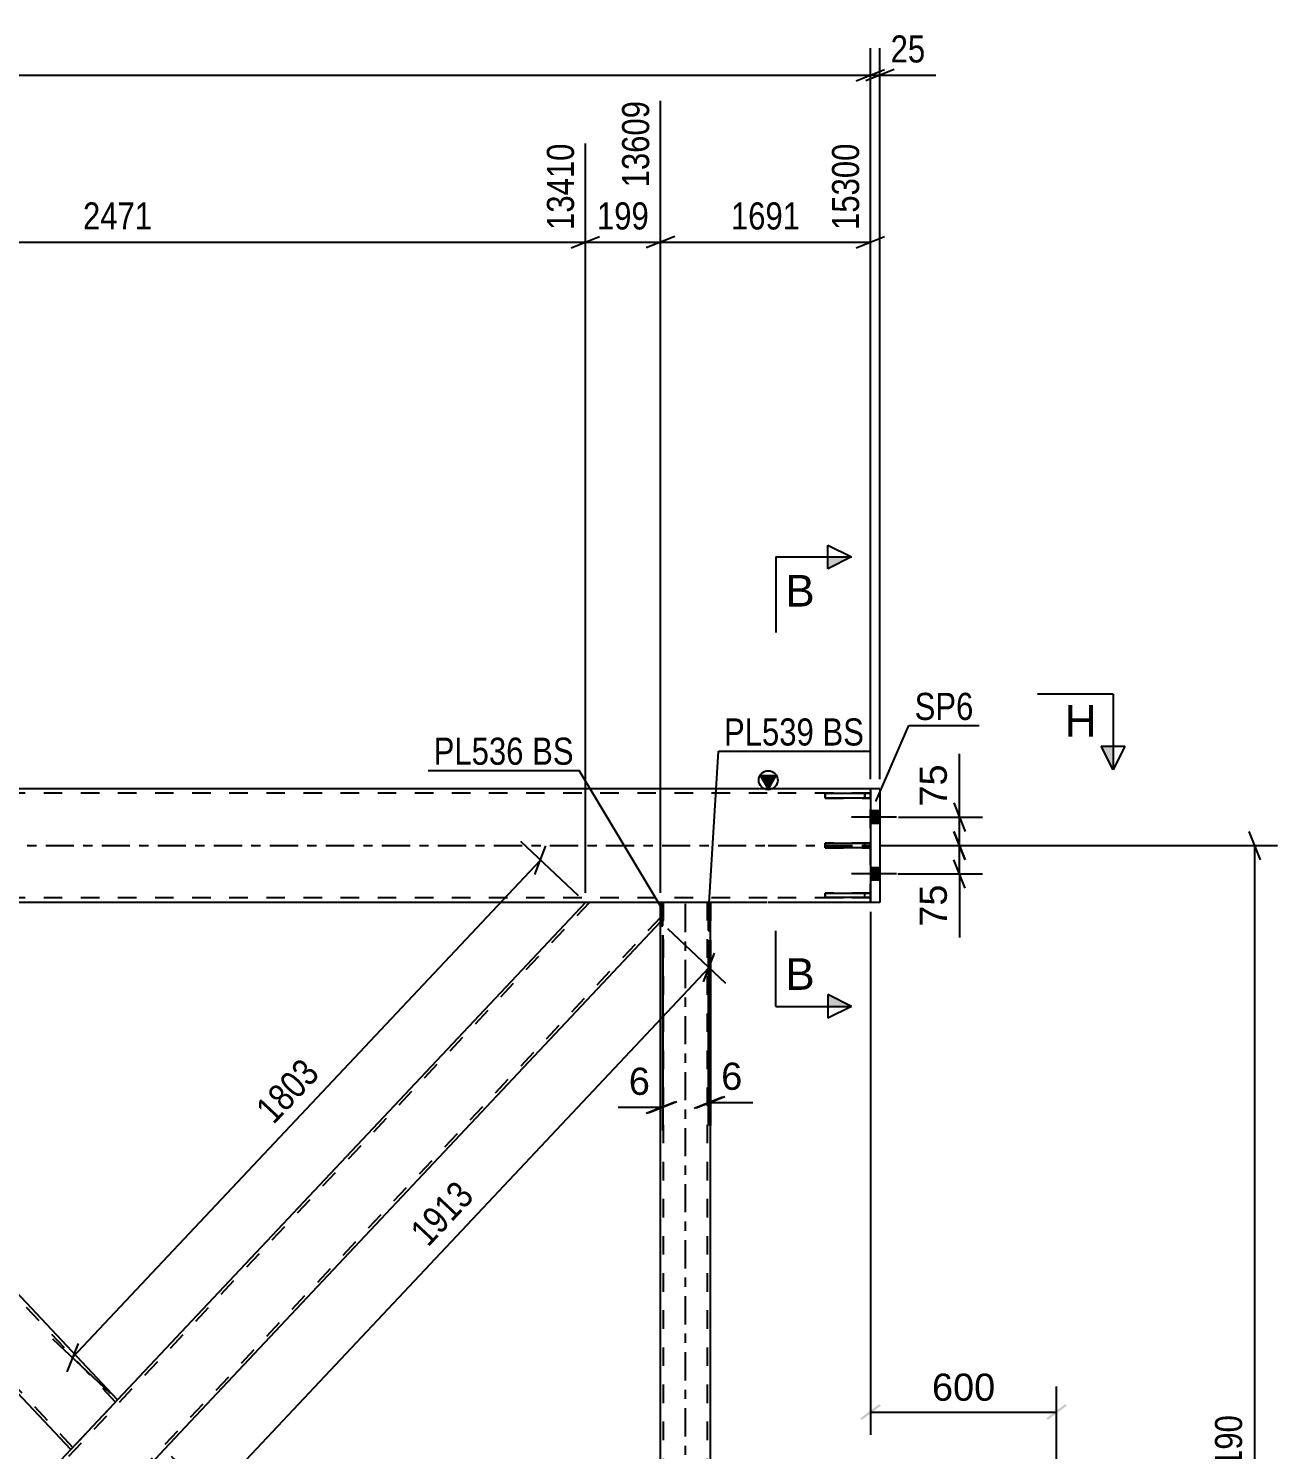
# Model space of a CAD drawing. Header units: millimetres. Extents: x -147 to 1042, y -583 to 258.
# Drawn here: x 470 to 601.9, y -63.8 to 86.3 of the extents above; entities that cross this region are included whole.
import ezdxf

# ---------------------------------------------------------------- set-up
doc = ezdxf.new("R2010")
doc.units = ezdxf.units.MM
doc.linetypes.add('DXK_LINE_DOT2', pattern=[3.9198, 1.9599, -1.9599])
doc.linetypes.add('DXK_LINE_DOT3', pattern=[5.9187, 2.979, -0.9799, 0.9799, -0.9799])
doc.styles.add('Arial', font='arial.ttf', dxfattribs={"height": 0.2})
doc.styles.add('Arial Narrow', font='ARIALN.TTF', dxfattribs={"height": 0.2})

# ---------------------------------------------------------------- blocks, each defined once
blk = doc.blocks.new('Part-335478933-4283 - 4163')
at = {"color": 2, "linetype": 'Continuous'}
for p, q in [((429.96, -6), (422.04, -6)), ((479.4, -58.55), (429.99, -6)), ((474.46, -63.8), (422.04, -8.06)), ((479.4, -58.55), (478.96, -59.01)), ((478.96, -59.01), (474.46, -63.8))]:
    blk.add_line(p, q, dxfattribs=at)
at = {"color": 7, "linetype": 'DXK_LINE_DOT2'}
for p, q in [((422.04, -8.06), (422.04, -6)), ((479.18, -58.78), (429.55, -6)), ((429.99, -6), (429.96, -6)), ((429.99, -6), (429.96, -6)), ((474.68, -63.57), (422.04, -7.59)), ((479.37, -58.58), (478.96, -59.01)), ((474.68, -63.57), (474.7, -63.55))]:
    blk.add_line(p, q, dxfattribs=at)
blk = doc.blocks.new('Part-335478933-4383 - 4163')
at = {"color": 2, "linetype": 'Continuous'}
for p, q in [((559.94, 6), (558.94, 6)), ((558.94, 6), (558.94, -6)), ((559.94, 6), (559.94, -6)), ((559.94, -6), (558.94, -6))]:
    blk.add_line(p, q, dxfattribs=at)
blk = doc.blocks.new('Part-335478933-4298 - 4163')
at = {"color": 7, "linetype": 'DXK_LINE_DOT2'}
for p, q in [((529.26, -6), (422.05, -120)), ((528.82, -6), (528.84, -6)), ((528.84, -6), (528.82, -6)), ((536.76, -8.06), (536.76, -6)), ((536.76, -7.59), (429.55, -121.6)), ((479.4, -58.55), (474.46, -63.8)), ((484.34, -63.8), (479.4, -69.05)), ((422.05, -121.6), (422.05, -119.53)), ((425.91, -121.6), (422.05, -121.6)), ((429.99, -121.6), (429.96, -121.6)), ((429.99, -121.6), (429.96, -121.6))]:
    blk.add_line(p, q, dxfattribs=at)
at = {"color": 2, "linetype": 'Continuous'}
for p, q in [((528.82, -6), (479.4, -58.55)), ((536.76, -6), (528.84, -6)), ((536.76, -8.06), (484.34, -63.8)), ((474.46, -63.8), (422.05, -119.53)), ((479.4, -69.05), (429.99, -121.6)), ((429.11, -121.6), (425.91, -121.6)), ((429.96, -121.6), (429.11, -121.6))]:
    blk.add_line(p, q, dxfattribs=at)
blk = doc.blocks.new('Part-335478933-4313 - 4163')
at = {"color": 7, "linetype": 'DXK_LINE_DOT2'}
for p, q in [((542.04, -6), (536.76, -6)), ((536.76, -8.46), (536.76, -6)), ((537.08, -121.6), (537.08, -6)), ((541.72, -121.6), (541.72, -6)), ((542.04, -8.98), (542.04, -6)), ((536.76, -121.6), (536.76, -119.14)), ((542.04, -121.6), (542.04, -118.62)), ((542.04, -121.6), (536.76, -121.6))]:
    blk.add_line(p, q, dxfattribs=at)
at = {"color": 7, "linetype": 'DXK_LINE_DOT3'}
blk.add_line((539.4, -121.6), (539.4, -6), dxfattribs=at)
at = {"color": 2, "linetype": 'Continuous'}
for p, q in [((536.76, -119.14), (536.76, -8.46)), ((542.04, -118.62), (542.04, -8.98))]:
    blk.add_line(p, q, dxfattribs=at)
blk = doc.blocks.new('Part-335478933-4432 - 4163')
at = {"color": 2, "linetype": 'Continuous'}
for p, q in [((554.14, 0.24), (558.94, 0.24)), ((554.14, -0.24), (554.14, 0.24)), ((558.94, 0.24), (558.94, -0.24)), ((558.94, -0.24), (554.14, -0.24))]:
    blk.add_line(p, q, dxfattribs=at)
at = {"color": 7, "linetype": 'DXK_LINE_DOT2'}
blk.add_line((558.34, -0.24), (558.34, 0.24), dxfattribs=at)
blk = doc.blocks.new('Part-335478933-4435 - 4163')
at = {"color": 2, "linetype": 'Continuous'}
for p, q in [((558.94, 5.5), (554.14, 5.5)), ((554.14, 5.02), (554.14, 5.5)), ((558.94, 5.02), (554.14, 5.02)), ((558.94, 5.5), (558.94, 5.02))]:
    blk.add_line(p, q, dxfattribs=at)
at = {"color": 7, "linetype": 'DXK_LINE_DOT2'}
blk.add_line((558.34, 5.02), (558.34, 5.5), dxfattribs=at)
blk = doc.blocks.new('Part-335478933-4438 - 4163')
at = {"color": 2, "linetype": 'Continuous'}
for p, q in [((554.14, -5.02), (558.94, -5.02)), ((554.14, -5.5), (554.14, -5.02)), ((558.94, -5.5), (554.14, -5.5)), ((558.94, -5.02), (558.94, -5.5))]:
    blk.add_line(p, q, dxfattribs=at)
at = {"color": 7, "linetype": 'DXK_LINE_DOT2'}
blk.add_line((558.34, -5.5), (558.34, -5.02), dxfattribs=at)
blk = doc.blocks.new('Part-335478933-4441 - 4163')
at = {"color": 7, "linetype": 'DXK_LINE_DOT2'}
for p, q in [((558.94, 0.24), (554.14, 0.24)), ((554.14, 0.24), (554.14, -0.24)), ((558.34, -0.24), (558.34, 0.24)), ((558.94, -0.24), (558.94, 0.24)), ((554.14, -0.24), (558.94, -0.24))]:
    blk.add_line(p, q, dxfattribs=at)
blk = doc.blocks.new('Part-335478933-4444 - 4163')
at = {"color": 7, "linetype": 'DXK_LINE_DOT2'}
for p, q in [((558.94, 5.5), (554.14, 5.5)), ((554.14, 5.5), (554.14, 5.02)), ((554.14, 5.02), (558.94, 5.02)), ((558.34, 5.5), (558.34, 5.02)), ((558.94, 5.02), (558.94, 5.5))]:
    blk.add_line(p, q, dxfattribs=at)
blk = doc.blocks.new('Part-335478933-4447 - 4163')
at = {"color": 7, "linetype": 'DXK_LINE_DOT2'}
for p, q in [((558.94, -5.02), (554.14, -5.02)), ((554.14, -5.02), (554.14, -5.5)), ((554.14, -5.5), (558.94, -5.5)), ((558.34, -5.5), (558.34, -5.02)), ((558.94, -5.5), (558.94, -5.02))]:
    blk.add_line(p, q, dxfattribs=at)
blk = doc.blocks.new('Part-335478933-4478 - 4163')
at = {"linetype": 'Continuous'}
blk.add_hatch(color=2, dxfattribs=at).paths.add_polyline_path([(548.14, 6), (547.34, 7.4), (548.94, 7.4)])
at = {"color": 2, "linetype": 'Continuous'}
for p, q in [((548.14, 6), (547.34, 7.4)), ((547.34, 7.4), (548.94, 7.4)), ((548.94, 7.4), (548.14, 6)), ((548.04, 6), (455.94, 6)), ((558.94, 6), (548.14, 6)), ((528.84, -6), (429.96, -6)), ((541.8, -6), (537, -6)), ((548.04, -6), (542.04, -6)), ((558.94, -6), (548.14, -6))]:
    blk.add_line(p, q, dxfattribs=at)
at = {"color": 7, "linetype": 'DXK_LINE_DOT2'}
for p, q in [((548.04, 5.52), (-7.6, 5.52)), ((558.94, 5.52), (548.14, 5.52)), ((558.94, -6), (558.94, 6)), ((548.04, -5.52), (-7.6, -5.52)), ((537, -6), (528.84, -6)), ((542.04, -6), (541.8, -6)), ((558.94, -5.52), (548.14, -5.52))]:
    blk.add_line(p, q, dxfattribs=at)
at = {"color": 7, "linetype": 'DXK_LINE_DOT3'}
for p, q in [((-7.6, 0), (548.04, 0)), ((548.14, 0), (558.94, 0))]:
    blk.add_line(p, q, dxfattribs=at)
at = {"color": 2, "linetype": 'Continuous'}
blk.add_circle((548.14, 6.9), 1, dxfattribs=at)
blk = doc.blocks.new('Bolt-335478933-4506 - 4163')
at = {"linetype": 'Continuous'}
for points in [[(558.94, 3.66), (558.94, 2.34), (559.94, 2.34), (559.94, 3.66)], [(558.94, 3.66), (558.94, 2.34), (559.94, 2.34), (559.94, 3.66)], [(558.94, -2.34), (558.94, -3.66), (559.94, -3.66), (559.94, -2.34)], [(558.94, -2.34), (558.94, -3.66), (559.94, -3.66), (559.94, -2.34)]]:
    blk.add_hatch(color=1, dxfattribs=at).paths.add_polyline_path(points)
at = {"color": 1, "linetype": 'Continuous'}
for p, q in [((559.94, 3.66), (558.94, 3.66)), ((559.94, 3.66), (558.94, 3.66)), ((561.7, 3), (556.94, 3)), ((561.7, 3), (556.94, 3)), ((559.94, 2.34), (558.94, 2.34)), ((559.94, 2.34), (558.94, 2.34)), ((561.7, -3), (556.94, -3)), ((561.7, -3), (556.94, -3)), ((559.94, -2.34), (558.94, -2.34)), ((559.94, -2.34), (558.94, -2.34)), ((559.94, -3.66), (558.94, -3.66)), ((559.94, -3.66), (558.94, -3.66))]:
    blk.add_line(p, q, dxfattribs=at)
blk = doc.blocks.new('Part-335478933-4642 - 4163')
at = {"color": 2, "linetype": 'Continuous'}
for p, q in [((542.04, -6), (541.8, -6)), ((541.8, -6), (541.8, -8.98)), ((542.04, -8.98), (542.04, -6)), ((541.8, -8.98), (542.04, -8.98))]:
    blk.add_line(p, q, dxfattribs=at)
blk = doc.blocks.new('Part-335478933-4645 - 4163')
at = {"color": 2, "linetype": 'Continuous'}
for p, q in [((537, -6), (536.76, -6)), ((536.76, -6), (536.76, -8.46)), ((537, -8.46), (537, -6)), ((536.76, -8.46), (537, -8.46))]:
    blk.add_line(p, q, dxfattribs=at)
blk = doc.blocks.new('Part-335478933-4648 - 4163')
at = {"color": 7, "linetype": 'DXK_LINE_DOT2'}
for p, q in [((541.8, -6), (542.04, -6)), ((541.8, -6), (541.8, -8.98)), ((542.04, -6), (542.04, -8.98)), ((541.8, -8.98), (542.04, -8.98))]:
    blk.add_line(p, q, dxfattribs=at)
blk = doc.blocks.new('Part-335478933-4651 - 4163')
at = {"color": 7, "linetype": 'DXK_LINE_DOT2'}
for p, q in [((536.76, -6), (537, -6)), ((536.76, -6), (536.76, -8.46)), ((537, -6), (537, -8.46)), ((536.76, -8.46), (537, -8.46))]:
    blk.add_line(p, q, dxfattribs=at)
blk = doc.blocks.new('StraightDimension-335478933-11422 - 4163')
at = {"color": 7, "linetype": 'Continuous'}
for p, q in [((567.76, 4.5), (568.96, 1.5)), ((561.9, 3), (570.76, 3)), ((568.36, 0), (568.36, 3)), ((568.96, -1.5), (567.76, 1.5)), ((559.94, 0), (570.76, 0))]:
    blk.add_line(p, q, dxfattribs=at)
at = {"color": 0}
blk.add_wipeout([(567.61, 9.17), (563.41, 9.17), (563.41, 3.52), (567.61, 3.52)], dxfattribs=at)
at = {"color": 7, "linetype": 'Continuous'}
blk.add_line((568.36, 3), (568.36, 9.7), dxfattribs=at)
blk.add_line((568.36, 3), (568.36, 9.7), dxfattribs=at)
at = {"color": 3, "style": 'Arial'}
blk.add_text('75', height=2.865, rotation=90.0002, dxfattribs=at).set_placement((567.01, 4.12))
blk = doc.blocks.new('StraightDimension-335478933-5385 - 4163')
at = {"color": 7, "linetype": 'Continuous'}
for p, q in [((560.94, 0), (601.95, 0)), ((600.15, -1.5), (598.95, 1.5)), ((599.55, -127.6), (599.55, 0)), ((598.95, -126.1), (600.15, -129.1)), ((580.6, -127.6), (601.95, -127.6))]:
    blk.add_line(p, q, dxfattribs=at)
at = {"color": 0}
blk.add_wipeout([(598.8, -59.54), (594.6, -59.54), (594.6, -68.06), (598.8, -68.06)], dxfattribs=at)
at = {"color": 3, "style": 'Arial Narrow'}
blk.add_text('3190', height=2.863, rotation=90.0002, dxfattribs=at).set_placement((598.2, -67.46))
blk = doc.blocks.new('StraightDimension-335478933-12895 - 4163')
at = {"color": 7, "linetype": 'Continuous'}
for p, q in [((536.76, -9.46), (536.76, -30.08)), ((537, -9.46), (537, -30.08)), ((535.26, -28.28), (538.26, -27.08)), ((538.5, -27.08), (535.5, -28.28)), ((536.76, -27.68), (537, -27.68))]:
    blk.add_line(p, q, dxfattribs=at)
at = {"color": 0}
blk.add_wipeout([(536.24, -26.93), (536.24, -22.73), (532.81, -22.73), (532.81, -26.93)], dxfattribs=at)
at = {"color": 7, "linetype": 'Continuous'}
blk.add_line((536.76, -27.68), (532.29, -27.68), dxfattribs=at)
blk.add_line((536.76, -27.68), (532.29, -27.68), dxfattribs=at)
at = {"color": 3, "style": 'Arial'}
blk.add_text('6', height=2.87, dxfattribs=at).set_placement((533.41, -26.33))
blk = doc.blocks.new('StraightDimension-335478933-5621 - 4163')
at = {"color": 7, "linetype": 'Continuous'}
for p, q in [((536.76, -5), (536.76, 78.67)), ((558.94, 7), (558.94, 74.17)), ((538.26, 64.33), (535.26, 63.13)), ((536.76, 63.73), (558.94, 63.73)), ((557.44, 63.13), (560.44, 64.33))]:
    blk.add_line(p, q, dxfattribs=at)
at = {"color": 0, "linetype": 'Continuous'}
blk.add_wipeout([(558.34, 74.77), (554.14, 74.77), (554.14, 64.43), (558.34, 64.43)], dxfattribs=at)
at = {"color": 0}
blk.add_wipeout([(552.11, 64.48), (552.11, 68.68), (543.6, 68.68), (543.6, 64.48)], dxfattribs=at)
at = {"color": 3, "linetype": 'Continuous', "style": 'Arial Narrow'}
blk.add_text('15300', height=2.863, rotation=90.0002, dxfattribs=at).set_placement((557.74, 65.03))
at = {"color": 3, "style": 'Arial Narrow'}
blk.add_text('1691', height=2.863, dxfattribs=at).set_placement((544.2, 65.08))
blk = doc.blocks.new('StraightDimension-335478933-11225 - 4163')
at = {"color": 7, "linetype": 'Continuous'}
for p, q in [((558.94, 7), (558.94, 84.22)), ((559.94, 7), (559.94, 84.22)), ((557.44, 80.77), (560.44, 81.97)), ((561.44, 81.97), (558.44, 80.77)), ((558.94, 81.37), (559.94, 81.37))]:
    blk.add_line(p, q, dxfattribs=at)
at = {"color": 0}
blk.add_wipeout([(565.32, 82.12), (565.32, 86.32), (560.47, 86.32), (560.47, 82.12)], dxfattribs=at)
at = {"color": 7, "linetype": 'Continuous'}
blk.add_line((559.94, 81.37), (565.85, 81.37), dxfattribs=at)
blk.add_line((559.94, 81.37), (565.85, 81.37), dxfattribs=at)
at = {"color": 3, "style": 'Arial Narrow'}
blk.add_text('25', height=2.863, dxfattribs=at).set_placement((561.07, 82.72))
blk = doc.blocks.new('StraightDimension-335478933-5611 - 4163')
at = {"color": 7, "linetype": 'Continuous'}
for p, q in [((536.76, -5), (536.76, 78.67)), ((528.82, -5), (528.82, 74.17)), ((527.32, 63.13), (530.32, 64.33)), ((528.82, 63.73), (536.76, 63.73)), ((538.26, 64.33), (535.26, 63.13))]:
    blk.add_line(p, q, dxfattribs=at)
at = {"color": 0}
blk.add_wipeout([(536.13, 64.48), (536.13, 68.68), (529.45, 68.68), (529.45, 64.48)], dxfattribs=at)
at = {"color": 3, "style": 'Arial Narrow'}
blk.add_text('199', height=2.863, dxfattribs=at).set_placement((530.05, 65.08))
at = {"color": 0, "linetype": 'Continuous'}
blk.add_wipeout([(536.16, 79.27), (531.96, 79.27), (531.96, 68.93), (536.16, 68.93)], dxfattribs=at)
at = {"color": 3, "linetype": 'Continuous', "style": 'Arial Narrow'}
blk.add_text('13609', height=2.863, rotation=90.0002, dxfattribs=at).set_placement((535.56, 69.53))
blk = doc.blocks.new('StraightDimension-335478933-5212 - 4163')
at = {"color": 7, "linetype": 'Continuous'}
for p, q in [((528.09, -5.31), (521.99, 0.42)), ((523.48, -3.04), (524.66, -0.03)), ((474.65, -54.08), (524.07, -1.53)), ((478.67, -57.86), (472.58, -52.13)), ((475.24, -52.58), (474.06, -55.58))]:
    blk.add_line(p, q, dxfattribs=at)
at = {"color": 0}
blk.add_wipeout([(501.73, -24.19), (498.67, -21.32), (492.84, -27.52), (495.9, -30.39)], dxfattribs=at)
at = {"color": 3, "style": 'Arial Narrow'}
blk.add_text('1803', height=2.863, rotation=46.7591, dxfattribs=at).set_placement((495.87, -29.55))
blk = doc.blocks.new('StraightDimension-335478933-11226 - 4163')
at = {"color": 7, "linetype": 'Continuous'}
for p, q in [((558.94, 7), (558.94, 84.22)), ((-7.6, 81.37), (558.94, 81.37)), ((557.44, 80.77), (560.44, 81.97))]:
    blk.add_line(p, q, dxfattribs=at)
blk = doc.blocks.new('StraightDimension-335478933-5156 - 4163')
at = {"linetype": 'Continuous'}
for points in [[(558.04, -60.66), (557.84, -60.51), (559.84, -59.01), (560.04, -59.16)], [(579.5, -59.01), (579.7, -59.16), (577.7, -60.66), (577.5, -60.51)]]:
    blk.add_hatch(color=7, dxfattribs=at).paths.add_polyline_path(points)
at = {"color": 7, "linetype": 'Continuous'}
for p, q in [((558.94, -7), (558.94, -62.24)), ((578.6, -120.6), (578.6, -57.14)), ((558.94, -59.84), (578.6, -59.84))]:
    blk.add_line(p, q, dxfattribs=at)
at = {"color": 0}
blk.add_wipeout([(572.71, -59.24), (572.71, -55.04), (564.84, -55.04), (564.84, -59.24)], dxfattribs=at)
at = {"color": 3, "style": 'Arial'}
blk.add_text('600', height=2.865, dxfattribs=at).set_placement((565.44, -58.64))
blk = doc.blocks.new('StraightDimension-335478933-5233 - 4163')
at = {"color": 7, "linetype": 'Continuous'}
for p, q in [((537.49, -8.75), (543.64, -14.53)), ((541.3, -14.39), (542.48, -11.38)), ((489.47, -68.62), (541.89, -12.89)), ((485.07, -64.49), (491.22, -70.27)), ((490.06, -67.12), (488.88, -70.13))]:
    blk.add_line(p, q, dxfattribs=at)
at = {"color": 0}
blk.add_wipeout([(518.05, -37.14), (514.99, -34.26), (509.16, -40.46), (512.22, -43.34)], dxfattribs=at)
at = {"color": 3, "style": 'Arial Narrow'}
blk.add_text('1913', height=2.863, rotation=46.7591, dxfattribs=at).set_placement((512.19, -42.49))
blk = doc.blocks.new('StraightDimension-335478933-5598 - 4163')
at = {"color": 7, "linetype": 'Continuous'}
for p, q in [((429.99, -5), (429.99, 78.67)), ((528.82, -5), (528.82, 74.17)), ((431.49, 64.33), (428.49, 63.13)), ((429.99, 63.73), (528.82, 63.73)), ((527.32, 63.13), (530.32, 64.33))]:
    blk.add_line(p, q, dxfattribs=at)
at = {"color": 0, "linetype": 'Continuous'}
blk.add_wipeout([(528.22, 74.77), (524.02, 74.77), (524.02, 64.43), (528.22, 64.43)], dxfattribs=at)
at = {"color": 0}
blk.add_wipeout([(483.66, 64.48), (483.66, 68.68), (475.15, 68.68), (475.15, 64.48)], dxfattribs=at)
at = {"color": 3, "linetype": 'Continuous', "style": 'Arial Narrow'}
blk.add_text('13410', height=2.863, rotation=90.0002, dxfattribs=at).set_placement((527.62, 65.03))
at = {"color": 3, "style": 'Arial Narrow'}
blk.add_text('2471', height=2.863, dxfattribs=at).set_placement((475.75, 65.08))
blk = doc.blocks.new('StraightDimension-335478933-11423 - 4163')
at = {"color": 7, "linetype": 'Continuous'}
for p, q in [((567.76, 1.5), (568.96, -1.5)), ((559.94, 0), (570.76, 0)), ((568.96, -4.5), (567.76, -1.5)), ((568.36, -3), (568.36, 0)), ((561.82, -3), (570.76, -3))]:
    blk.add_line(p, q, dxfattribs=at)
at = {"color": 0}
blk.add_wipeout([(567.61, -3.53), (563.41, -3.53), (563.41, -9.17), (567.61, -9.17)], dxfattribs=at)
at = {"color": 7, "linetype": 'Continuous'}
blk.add_line((568.36, -3), (568.36, -9.7), dxfattribs=at)
blk.add_line((568.36, -3), (568.36, -9.7), dxfattribs=at)
at = {"color": 3, "style": 'Arial'}
blk.add_text('75', height=2.865, rotation=90.0002, dxfattribs=at).set_placement((567.01, -8.57))
blk = doc.blocks.new('StraightDimension-335478933-12911 - 4163')
at = {"color": 7, "linetype": 'Continuous'}
for p, q in [((541.8, -9.98), (541.8, -29.55)), ((542.04, -9.98), (542.04, -29.55)), ((540.3, -27.75), (543.3, -26.55)), ((543.54, -26.55), (540.54, -27.75)), ((541.8, -27.15), (542.04, -27.15))]:
    blk.add_line(p, q, dxfattribs=at)
at = {"color": 0}
blk.add_wipeout([(545.99, -26.4), (545.99, -22.2), (542.57, -22.2), (542.57, -26.4)], dxfattribs=at)
at = {"color": 7, "linetype": 'Continuous'}
blk.add_line((542.04, -27.15), (546.52, -27.15), dxfattribs=at)
blk.add_line((542.04, -27.15), (546.52, -27.15), dxfattribs=at)
at = {"color": 3, "style": 'Arial'}
blk.add_text('6', height=2.87, dxfattribs=at).set_placement((543.17, -25.8))
blk = doc.blocks.new('SectionMark-335478933-5677 - 4163')
at = {"linetype": 'Continuous'}
blk.add_hatch(color=6, dxfattribs=at).paths.add_polyline_path([(583.33, 10.5), (584.58, 10.5), (584.58, 8)])
at = {"color": 6, "linetype": 'Continuous'}
for p, q in [((584.58, 16), (576.58, 16)), ((584.58, 16), (584.58, 8)), ((583.33, 10.5), (585.83, 10.5)), ((584.58, 8), (583.33, 10.5)), ((585.83, 10.5), (584.58, 8))]:
    blk.add_line(p, q, dxfattribs=at)
at = {"color": 0, "linetype": 'Continuous'}
blk.add_wipeout([(582.83, 11.5), (582.83, 15), (579.46, 15), (579.46, 11.5)], dxfattribs=at)
at = {"color": 3, "linetype": 'Continuous', "style": 'Arial'}
blk.add_text('H', height=3.34, dxfattribs=at).set_placement((579.46, 11.5))
blk = doc.blocks.new('Mark-335478933-4379 - 4163')
at = {"color": 0}
blk.add_wipeout([(569.82, 13.27), (569.82, 16.27), (563.61, 16.27), (563.61, 13.27)], dxfattribs=at)
blk.add_wipeout([(569.82, 13.27), (569.82, 16.27), (563.61, 16.27), (563.61, 13.27)], dxfattribs=at)
at = {"color": 30, "linetype": 'Continuous'}
for p, q in [((559.52, 4.67), (563.01, 12.67)), ((563.01, 12.67), (570.42, 12.67))]:
    blk.add_line(p, q, dxfattribs=at)
at = {"color": 3, "style": 'Arial Narrow'}
blk.add_text('SP6', height=2.863, dxfattribs=at).set_placement((563.61, 13.27))
blk = doc.blocks.new('SectionMark-335478933-5689 - 4163')
at = {"linetype": 'Continuous'}
for points in [[(554.44, 29.25), (554.44, 30.5), (556.94, 30.5)], [(554.44, -16.99), (554.44, -15.74), (556.94, -16.99)]]:
    blk.add_hatch(color=6, dxfattribs=at).paths.add_polyline_path(points)
at = {"color": 6, "linetype": 'Continuous'}
for p, q in [((554.44, 29.25), (554.44, 31.75)), ((554.44, 31.75), (556.94, 30.5)), ((548.94, 30.5), (548.94, 22.5)), ((548.94, 30.5), (556.94, 30.5)), ((556.94, 30.5), (554.44, 29.25)), ((548.94, -16.99), (548.94, -8.99)), ((556.94, -16.99), (554.44, -15.74)), ((554.44, -15.74), (554.44, -18.24)), ((548.94, -16.99), (556.94, -16.99)), ((556.94, -16.99), (554.44, -18.24))]:
    blk.add_line(p, q, dxfattribs=at)
at = {"color": 0, "linetype": 'Continuous'}
for points in [[(553.05, 25.25), (553.05, 28.75), (549.94, 28.75), (549.94, 25.25)], [(553.05, -15.24), (553.05, -11.74), (549.94, -11.74), (549.94, -15.24)]]:
    blk.add_wipeout(points, dxfattribs=at)
at = {"color": 3, "linetype": 'Continuous', "style": 'Arial'}
for p in [(549.94, 25.25), (549.94, -15.24)]:
    blk.add_text('B', height=3.34, dxfattribs=at).set_placement(p)
blk = doc.blocks.new('MarkSet-335478933-12932 - 4163')
at = {"color": 0}
for points in [[(522.3, 8.54), (522.3, 11.54), (512.8, 11.54), (512.8, 8.54)], [(527.58, 8.54), (527.58, 11.54), (523.2, 11.54), (523.2, 8.54)]]:
    blk.add_wipeout(points, dxfattribs=at)
for points in [[(522.3, 8.54), (522.3, 11.54), (512.8, 11.54), (512.8, 8.54)], [(527.58, 8.54), (527.58, 11.54), (523.2, 11.54), (523.2, 8.54)]]:
    blk.add_wipeout(points, dxfattribs=at)
at = {"color": 30, "linetype": 'Continuous'}
for p in [(512.2, 7.94), (536.82, -6.5)]:
    blk.add_line(p, (528.18, 7.94), dxfattribs=at)
at = {"color": 3, "style": 'Arial Narrow'}
for s, p in [('PL536', (512.8, 8.54)), ('BS', (523.2, 8.54))]:
    blk.add_text(s, height=2.863, dxfattribs=at).set_placement(p)
blk = doc.blocks.new('MarkSet-335478933-12946 - 4163')
at = {"color": 0}
for points in [[(552.97, 10.57), (552.97, 13.57), (543.47, 13.57), (543.47, 10.57)], [(558.26, 10.57), (558.26, 13.57), (553.87, 13.57), (553.87, 10.57)]]:
    blk.add_wipeout(points, dxfattribs=at)
for points in [[(552.97, 10.57), (552.97, 13.57), (543.47, 13.57), (543.47, 10.57)], [(558.26, 10.57), (558.26, 13.57), (553.87, 13.57), (553.87, 10.57)]]:
    blk.add_wipeout(points, dxfattribs=at)
at = {"color": 30, "linetype": 'Continuous'}
for p, q in [((541.86, -6.61), (542.87, 9.97)), ((542.87, 9.97), (558.86, 9.97))]:
    blk.add_line(p, q, dxfattribs=at)
at = {"color": 3, "style": 'Arial Narrow'}
for s, p in [('PL539', (543.47, 10.57)), ('BS', (553.87, 10.57))]:
    blk.add_text(s, height=2.863, dxfattribs=at).set_placement(p)

msp = doc.modelspace()

# ---------------------------------------------------------------- block references
for name in ['Part-335478933-4478 - 4163', 'Part-335478933-4435 - 4163', 'Part-335478933-4444 - 4163', 'Part-335478933-4383 - 4163', 'Bolt-335478933-4506 - 4163', 'Part-335478933-4432 - 4163', 'Part-335478933-4441 - 4163', 'Part-335478933-4283 - 4163', 'Part-335478933-4298 - 4163', 'Part-335478933-4313 - 4163', 'Part-335478933-4645 - 4163', 'Part-335478933-4651 - 4163', 'Part-335478933-4642 - 4163', 'Part-335478933-4648 - 4163', 'Part-335478933-4438 - 4163', 'Part-335478933-4447 - 4163']:
    msp.add_blockref(name, (0, 0))

# ---------------------------------------------------------------- next in the draw order: block references
for name in ['StraightDimension-335478933-11422 - 4163', 'StraightDimension-335478933-12895 - 4163']:
    msp.add_blockref(name, (0, 0))

# ---------------------------------------------------------------- next in the draw order: block references
msp.add_blockref('StraightDimension-335478933-5385 - 4163', (0, 0))

# ---------------------------------------------------------------- next in the draw order: block references
for name in ['StraightDimension-335478933-5621 - 4163', 'StraightDimension-335478933-5156 - 4163']:
    msp.add_blockref(name, (0, 0))

# ---------------------------------------------------------------- next in the draw order: block references
for name in ['StraightDimension-335478933-11225 - 4163', 'StraightDimension-335478933-5611 - 4163', 'StraightDimension-335478933-11423 - 4163']:
    msp.add_blockref(name, (0, 0))

# ---------------------------------------------------------------- next in the draw order: block references
for name in ['StraightDimension-335478933-11226 - 4163', 'StraightDimension-335478933-5212 - 4163']:
    msp.add_blockref(name, (0, 0))

# ---------------------------------------------------------------- next in the draw order: block references
for name in ['StraightDimension-335478933-5598 - 4163', 'StraightDimension-335478933-5233 - 4163']:
    msp.add_blockref(name, (0, 0))

# ---------------------------------------------------------------- next in the draw order: block references
for name in ['SectionMark-335478933-5677 - 4163', 'StraightDimension-335478933-12911 - 4163']:
    msp.add_blockref(name, (0, 0))

# ---------------------------------------------------------------- next in the draw order: block references
for name in ['SectionMark-335478933-5689 - 4163', 'Mark-335478933-4379 - 4163', 'MarkSet-335478933-12932 - 4163']:
    msp.add_blockref(name, (0, 0))

# ---------------------------------------------------------------- next in the draw order: block references
msp.add_blockref('MarkSet-335478933-12946 - 4163', (0, 0))

doc.saveas('drawing.dxf')
